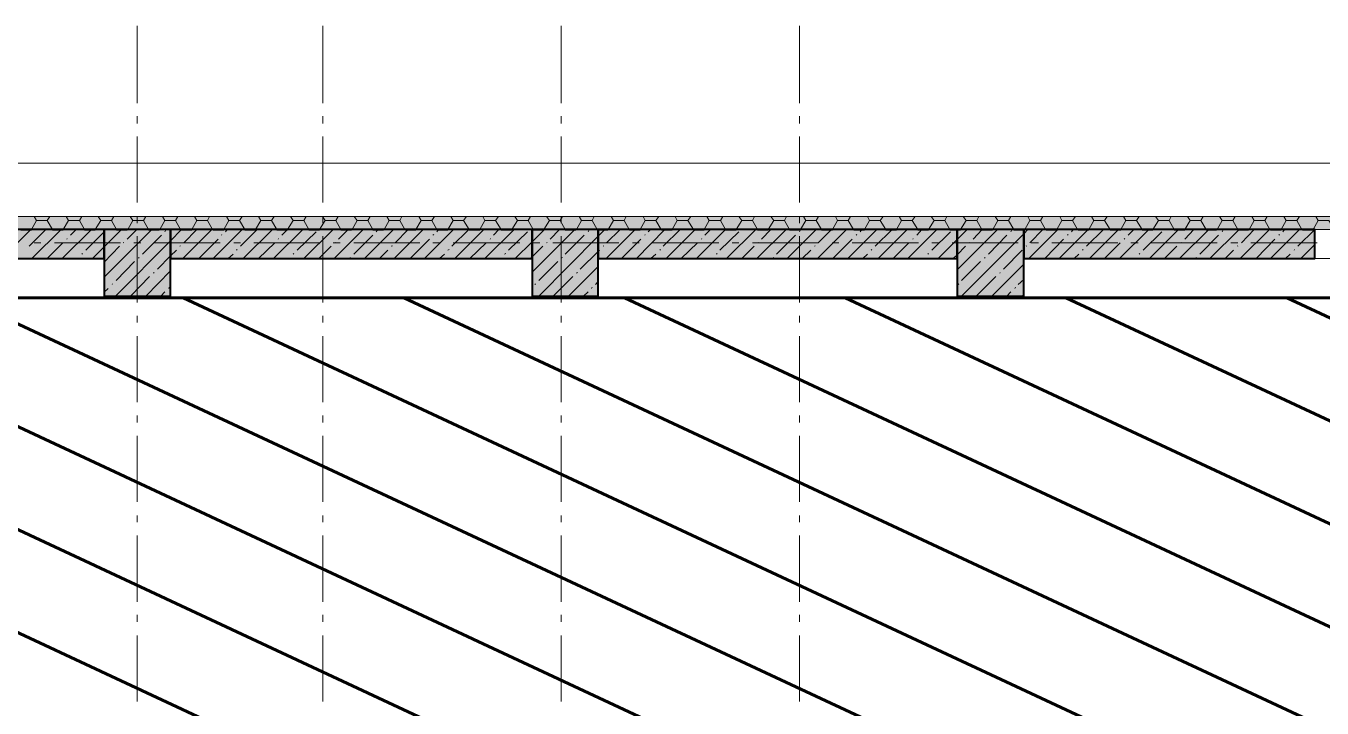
# Model space of a CAD drawing. Header units: millimetres. Extents: x -164500 to 426394, y -23753 to 102118.
# Drawn here: x -86452 to -76659, y 24069 to 29222 of the extents above; entities that cross this region are included whole.
import ezdxf

# ---------------------------------------------------------------- set-up
doc = ezdxf.new("R2010")
doc.units = ezdxf.units.MM
doc.layers.add('0) шлифовка', color=5, linetype='Continuous', lineweight=60)
doc.layers.add('PDF _Геометрия', color=7, linetype='Continuous', true_color=0x1f1f1f)
doc.layers.add('PDF _Сплошная заливка', color=7, linetype='Continuous', true_color=0xffffff)
doc.linetypes.add('зигзаг', pattern='A,0.00254,-5.08,[131,ltypeshp.shx,S=5.08,R=0,X=-5.08,Y=0],-10.16,[131,ltypeshp.shx,S=5.08,R=180,X=5.08,Y=0],-5.08', length=20.32254)

msp = doc.modelspace()

# ---------------------------------------------------------------- hatches: boundary and pattern name
at = {"layer": '0) шлифовка', "true_color": 0x2776bb}
h = msp.add_hatch(dxfattribs=at)
h.set_pattern_fill('ANSI31', color=152, scale=222, angle=110)
h.set_pattern_definition([(155, (205553.1, 26879), (-297.8825, -638.811), [])])
h.paths.add_polyline_path([(-71960.873, 15844.113), (-87499.78, 15844.113), (-87499.78, 27167.859), (-71960.873, 27167.859)])
at = {"layer": 'PDF _Сплошная заливка', "linetype": 'зигзаг', "transparency": 33554559}
h = msp.add_hatch(color=256, dxfattribs=at)
h.paths.add_polyline_path([(-88813.047, 27464.403), (-88813.047, 27684.693), (-89410.371, 27684.693), (-89410.371, 27464.403)])
h.paths.add_polyline_path([(-87609.925, 27684.693), (-87609.925, 27464.403), (-85860.333, 27464.403), (-85860.333, 27684.693)])

# ---------------------------------------------------------------- linework, layer by layer
at = {"layer": '0) шлифовка'}
msp.add_lwpolyline([(-71960.873, 15844.113), (-87499.78, 15844.113), (-87499.78, 27167.859), (-71960.873, 27167.859)], close=True, dxfattribs=at)
at = {"layer": 'PDF _Геометрия', "color": 7, "lineweight": 9}
for points in [[(-85610.371, 28637.87), (-85610.371, 29222.486)], [(-84208.142, 28637.87), (-84208.142, 29222.486)], [(-82407.696, 28637.87), (-82407.696, 29222.486)], [(-80607.25, 28637.87), (-80607.25, 29222.486)], [(-85610.371, 28485.362), (-85610.371, 28540.434)], [(-84208.142, 28485.362), (-84208.142, 28540.434)], [(-82407.696, 28485.362), (-82407.696, 28540.434)], [(-80607.25, 28485.362), (-80607.25, 28540.434)], [(-85610.371, 27888.038), (-85610.371, 28387.926)], [(-84208.142, 27888.038), (-84208.142, 28387.926)], [(-82407.696, 27888.038), (-82407.696, 28387.926)], [(-80607.25, 27888.038), (-80607.25, 28387.926)], [(-71456.748, 27782.129), (-71456.748, 28184.582), (-114527.651, 28184.582), (-114527.651, 24702.307), (-117649.836, 24702.307), (-117649.836, 24299.855)], [(-156378.487, 27782.129), (-142445.154, 27782.129), (-156378.487, 27782.129), (-156378.487, 27684.693), (-142445.154, 27684.693), (-122585.176, 27684.693), (-122585.176, 24202.419), (-114027.763, 24202.419), (-114027.763, 24299.855), (-114027.763, 27684.693), (-71189.858, 27684.693), (-71189.858, 24261.728)], [(-85610.371, 27731.293), (-85610.371, 27786.365)], [(-84208.142, 27731.293), (-84208.142, 27786.365)], [(-82407.696, 27731.293), (-82407.696, 27786.365)], [(-80607.25, 27731.293), (-80607.25, 27786.365)], [(-85610.371, 27133.968), (-85610.371, 27633.857)], [(-84208.142, 27133.968), (-84208.142, 27633.857)], [(-82407.696, 27133.968), (-82407.696, 27633.857)], [(-80607.25, 27133.968), (-80607.25, 27633.857)], [(-86389.858, 27583.021), (-86339.022, 27583.021)], [(-86237.35, 27583.021), (-85737.462, 27583.021)], [(-85635.789, 27583.021), (-85584.953, 27583.021)], [(-85483.281, 27583.021), (-84983.392, 27583.021)], [(-84881.72, 27583.021), (-84830.884, 27583.021)], [(-84729.212, 27583.021), (-84229.323, 27583.021)], [(-84131.887, 27583.021), (-84076.815, 27583.021)], [(-83975.143, 27583.021), (-83475.254, 27583.021)], [(-83377.818, 27583.021), (-83322.746, 27583.021)], [(-83225.31, 27583.021), (-82721.185, 27583.021)], [(-82623.749, 27583.021), (-82568.677, 27583.021)], [(-82471.241, 27583.021), (-81971.352, 27583.021)], [(-81869.68, 27583.021), (-81818.844, 27583.021)], [(-81717.172, 27583.021), (-81217.283, 27583.021)], [(-81115.611, 27583.021), (-81064.775, 27583.021)], [(-80963.103, 27583.021), (-80463.214, 27583.021)], [(-80361.542, 27583.021), (-80310.706, 27583.021)], [(-80209.034, 27583.021), (-79709.145, 27583.021)], [(-79607.473, 27583.021), (-79556.637, 27583.021)], [(-79454.964, 27583.021), (-78955.076, 27583.021)], [(-78857.64, 27583.021), (-78802.568, 27583.021)], [(-78700.895, 27583.021), (-78201.007, 27583.021)], [(-78103.571, 27583.021), (-78048.498, 27583.021)], [(-77951.063, 27583.021), (-77451.174, 27583.021)], [(-77349.502, 27583.021), (-77294.429, 27583.021)], [(-77196.993, 27583.021), (-76697.105, 27583.021)], [(-85610.371, 26981.46), (-85610.371, 27032.296)], [(-84208.142, 26981.46), (-84208.142, 27032.296)], [(-82407.696, 26981.46), (-82407.696, 27032.296)], [(-80607.25, 26981.46), (-80607.25, 27032.296)], [(-85610.371, 26379.899), (-85610.371, 26879.788)], [(-84208.142, 26379.899), (-84208.142, 26879.788)], [(-82407.696, 26379.899), (-82407.696, 26879.788)], [(-80607.25, 26379.899), (-80607.25, 26879.788)], [(-85610.371, 26227.391), (-85610.371, 26278.227)], [(-84208.142, 26227.391), (-84208.142, 26278.227)], [(-82407.696, 26227.391), (-82407.696, 26278.227)], [(-80607.25, 26227.391), (-80607.25, 26278.227)], [(-85610.371, 25625.83), (-85610.371, 26125.719)], [(-84208.142, 25625.83), (-84208.142, 26125.719)], [(-82407.696, 25625.83), (-82407.696, 26125.719)], [(-80607.25, 25625.83), (-80607.25, 26125.719)], [(-85610.371, 25473.322), (-85610.371, 25524.158)], [(-84208.142, 25473.322), (-84208.142, 25524.158)], [(-82407.696, 25473.322), (-82407.696, 25524.158)], [(-80607.25, 25473.322), (-80607.25, 25524.158)], [(-85610.371, 24871.761), (-85610.371, 25371.65)], [(-84208.142, 24871.761), (-84208.142, 25371.65)], [(-82407.696, 24871.761), (-82407.696, 25371.65)], [(-80607.25, 24871.761), (-80607.25, 25371.65)], [(-85610.371, 24719.253), (-85610.371, 24774.325)], [(-84208.142, 24719.253), (-84208.142, 24774.325)], [(-82407.696, 24719.253), (-82407.696, 24774.325)], [(-80607.25, 24719.253), (-80607.25, 24774.325)], [(-85610.371, 24117.692), (-85610.371, 24617.581)], [(-84208.142, 24117.692), (-84208.142, 24617.581)], [(-82407.696, 24117.692), (-82407.696, 24617.581)], [(-80607.25, 24117.692), (-80607.25, 24617.581)]]:
    msp.add_lwpolyline(points, dxfattribs=at)
for points in [[(-71088.186, 27782.129), (-71088.186, 24359.164), (-67097.551, 24359.164), (-67097.551, 27684.693), (-67097.551, 24363.4), (-71088.186, 24363.4), (-71088.186, 27782.129), (-71189.858, 27782.129), (-114129.435, 27782.129), (-114129.435, 27684.693), (-114129.435, 24299.855), (-114129.435, 27684.693), (-114129.435, 27782.129), (-71189.858, 27782.129)], [(-75510.929, 27684.693), (-75510.929, 27464.403), (-76714.05, 27464.403), (-76714.05, 27684.693)]]:
    msp.add_lwpolyline(points, close=True, dxfattribs=at)
at = {"layer": 'PDF _Геометрия', "color": 251, "lineweight": 9, "true_color": 0x4a4a4a}
for points in [[(-86411.04, 27684.693), (-86372.913, 27752.475)], [(-86389.858, 27782.129), (-86372.913, 27752.475), (-86292.423, 27752.475), (-86250.059, 27684.693)], [(-86292.423, 27752.475), (-86271.241, 27782.129)], [(-86169.569, 27684.693), (-86131.442, 27752.475)], [(-86148.387, 27782.129), (-86131.442, 27752.475), (-86046.715, 27752.475), (-86008.588, 27684.693)], [(-86046.715, 27752.475), (-86029.769, 27782.129)], [(-85928.097, 27684.693), (-85885.734, 27752.475)], [(-85906.915, 27782.129), (-85885.734, 27752.475), (-85805.243, 27752.475), (-85767.116, 27684.693)], [(-85805.243, 27752.475), (-85788.298, 27782.129)], [(-85682.389, 27684.693), (-85644.262, 27752.475)], [(-85665.444, 27782.129), (-85644.262, 27752.475), (-85563.772, 27752.475), (-85525.644, 27684.693)], [(-85563.772, 27752.475), (-85546.826, 27782.129)], [(-85440.918, 27684.693), (-85402.79, 27752.475)], [(-85419.736, 27782.129), (-85402.79, 27752.475), (-85322.3, 27752.475), (-85284.173, 27684.693)], [(-85322.3, 27752.475), (-85305.355, 27782.129)], [(-85199.446, 27684.693), (-85161.319, 27752.475)], [(-85178.264, 27782.129), (-85161.319, 27752.475), (-85080.828, 27752.475), (-85042.701, 27684.693)], [(-85080.828, 27752.475), (-85063.883, 27782.129)], [(-84957.974, 27684.693), (-84919.847, 27752.475)], [(-84936.793, 27782.129), (-84919.847, 27752.475), (-84839.357, 27752.475), (-84796.993, 27684.693)], [(-84839.357, 27752.475), (-84818.175, 27782.129)], [(-84716.503, 27684.693), (-84678.376, 27752.475)], [(-84695.321, 27782.129), (-84678.376, 27752.475), (-84597.885, 27752.475), (-84555.522, 27684.693)], [(-84597.885, 27752.475), (-84576.704, 27782.129)], [(-84475.031, 27684.693), (-84432.668, 27752.475)], [(-84453.85, 27782.129), (-84432.668, 27752.475), (-84352.177, 27752.475), (-84314.05, 27684.693)], [(-84352.177, 27752.475), (-84335.232, 27782.129)], [(-84233.56, 27684.693), (-84191.196, 27752.475)], [(-84212.378, 27782.129), (-84191.196, 27752.475), (-84110.706, 27752.475), (-84072.579, 27684.693)], [(-84110.706, 27752.475), (-84093.76, 27782.129)], [(-83987.852, 27684.693), (-83949.725, 27752.475)], [(-83970.906, 27782.129), (-83949.725, 27752.475), (-83869.234, 27752.475), (-83831.107, 27684.693)], [(-83869.234, 27752.475), (-83852.289, 27782.129)], [(-83746.38, 27684.693), (-83708.253, 27752.475)], [(-83725.199, 27782.129), (-83708.253, 27752.475), (-83627.763, 27752.475), (-83589.636, 27684.693)], [(-83627.763, 27752.475), (-83610.817, 27782.129)], [(-83504.909, 27684.693), (-83466.782, 27752.475)], [(-83483.727, 27782.129), (-83466.782, 27752.475), (-83386.291, 27752.475), (-83348.164, 27684.693)], [(-83386.291, 27752.475), (-83365.109, 27782.129)], [(-83263.437, 27684.693), (-83225.31, 27752.475)], [(-83242.255, 27782.129), (-83225.31, 27752.475), (-83144.819, 27752.475), (-83102.456, 27684.693)], [(-83144.819, 27752.475), (-83123.638, 27782.129)], [(-83021.966, 27684.693), (-82983.838, 27752.475)], [(-83000.784, 27782.129), (-82983.838, 27752.475), (-82903.348, 27752.475), (-82860.984, 27684.693)], [(-82903.348, 27752.475), (-82882.166, 27782.129)], [(-82780.494, 27684.693), (-82738.131, 27752.475)], [(-82759.312, 27782.129), (-82738.131, 27752.475), (-82657.64, 27752.475), (-82619.513, 27684.693)], [(-82657.64, 27752.475), (-82640.695, 27782.129)], [(-82539.022, 27684.693), (-82496.659, 27752.475)], [(-82517.841, 27782.129), (-82496.659, 27752.475), (-82416.168, 27752.475), (-82378.041, 27684.693)], [(-82416.168, 27752.475), (-82399.223, 27782.129)], [(-82293.314, 27684.693), (-82255.187, 27752.475)], [(-82272.133, 27782.129), (-82255.187, 27752.475), (-82174.697, 27752.475), (-82136.57, 27684.693)], [(-82174.697, 27752.475), (-82157.751, 27782.129)], [(-82051.843, 27684.693), (-82013.716, 27752.475)], [(-82030.661, 27782.129), (-82013.716, 27752.475), (-81933.225, 27752.475), (-81895.098, 27684.693)], [(-81933.225, 27752.475), (-81916.28, 27782.129)], [(-81810.371, 27684.693), (-81772.244, 27752.475)], [(-81789.19, 27782.129), (-81772.244, 27752.475), (-81691.754, 27752.475), (-81653.627, 27684.693)], [(-81691.754, 27752.475), (-81670.572, 27782.129)], [(-81568.9, 27684.693), (-81530.773, 27752.475)], [(-81547.718, 27782.129), (-81530.773, 27752.475), (-81450.282, 27752.475), (-81407.919, 27684.693)], [(-81450.282, 27752.475), (-81429.1, 27782.129)], [(-81327.428, 27684.693), (-81289.301, 27752.475)], [(-81306.246, 27782.129), (-81289.301, 27752.475), (-81204.574, 27752.475), (-81166.447, 27684.693)], [(-81204.574, 27752.475), (-81187.629, 27782.129)], [(-81085.957, 27684.693), (-81043.593, 27752.475)], [(-81064.775, 27782.129), (-81043.593, 27752.475), (-80963.103, 27752.475), (-80924.976, 27684.693)], [(-80963.103, 27752.475), (-80946.157, 27782.129)], [(-80844.485, 27684.693), (-80802.122, 27752.475)], [(-80823.303, 27782.129), (-80802.122, 27752.475), (-80721.631, 27752.475), (-80683.504, 27684.693)], [(-80721.631, 27752.475), (-80704.686, 27782.129)], [(-80598.777, 27684.693), (-80560.65, 27752.475)], [(-80577.595, 27782.129), (-80560.65, 27752.475), (-80480.159, 27752.475), (-80442.032, 27684.693)], [(-80480.159, 27752.475), (-80463.214, 27782.129)], [(-80357.306, 27684.693), (-80319.178, 27752.475)], [(-80336.124, 27782.129), (-80319.178, 27752.475), (-80238.688, 27752.475), (-80200.561, 27684.693)], [(-80238.688, 27752.475), (-80221.743, 27782.129)], [(-80115.834, 27684.693), (-80077.707, 27752.475)], [(-80094.652, 27782.129), (-80077.707, 27752.475), (-79997.216, 27752.475), (-79954.853, 27684.693)], [(-79997.216, 27752.475), (-79976.035, 27782.129)], [(-79874.362, 27684.693), (-79836.235, 27752.475)], [(-79853.181, 27782.129), (-79836.235, 27752.475), (-79755.745, 27752.475), (-79713.381, 27684.693)], [(-79755.745, 27752.475), (-79734.563, 27782.129)], [(-79632.891, 27684.693), (-79590.527, 27752.475)], [(-79611.709, 27782.129), (-79590.527, 27752.475), (-79510.037, 27752.475), (-79471.91, 27684.693)], [(-79510.037, 27752.475), (-79493.091, 27782.129)], [(-79391.419, 27684.693), (-79349.056, 27752.475)], [(-79370.238, 27782.129), (-79349.056, 27752.475), (-79268.565, 27752.475), (-79230.438, 27684.693)], [(-79268.565, 27752.475), (-79251.62, 27782.129)], [(-79145.711, 27684.693), (-79107.584, 27752.475)], [(-79128.766, 27782.129), (-79107.584, 27752.475), (-79027.094, 27752.475), (-78988.967, 27684.693)], [(-79027.094, 27752.475), (-79010.148, 27782.129)], [(-78904.24, 27684.693), (-78866.113, 27752.475)], [(-78883.058, 27782.129), (-78866.113, 27752.475), (-78785.622, 27752.475), (-78747.495, 27684.693)], [(-78785.622, 27752.475), (-78768.677, 27782.129)], [(-78662.768, 27684.693), (-78624.641, 27752.475)], [(-78641.586, 27782.129), (-78624.641, 27752.475), (-78544.151, 27752.475), (-78506.023, 27684.693)], [(-78544.151, 27752.475), (-78522.969, 27782.129)], [(-78421.297, 27684.693), (-78383.17, 27752.475)], [(-78400.115, 27782.129), (-78383.17, 27752.475), (-78302.679, 27752.475), (-78260.316, 27684.693)], [(-78302.679, 27752.475), (-78281.497, 27782.129)], [(-78179.825, 27684.693), (-78141.698, 27752.475)], [(-78158.643, 27782.129), (-78141.698, 27752.475), (-78061.207, 27752.475), (-78018.844, 27684.693)], [(-78061.207, 27752.475), (-78040.026, 27782.129)], [(-77938.353, 27684.693), (-77895.99, 27752.475)], [(-77917.172, 27782.129), (-77895.99, 27752.475), (-77815.5, 27752.475), (-77777.372, 27684.693)], [(-77815.5, 27752.475), (-77798.554, 27782.129)], [(-77696.882, 27684.693), (-77654.518, 27752.475)], [(-77675.7, 27782.129), (-77654.518, 27752.475), (-77574.028, 27752.475), (-77535.901, 27684.693)], [(-77574.028, 27752.475), (-77557.083, 27782.129)], [(-77451.174, 27684.693), (-77413.047, 27752.475)], [(-77434.229, 27782.129), (-77413.047, 27752.475), (-77332.556, 27752.475), (-77294.429, 27684.693)], [(-77332.556, 27752.475), (-77315.611, 27782.129)], [(-77209.702, 27684.693), (-77171.575, 27752.475)], [(-77188.521, 27782.129), (-77171.575, 27752.475), (-77091.085, 27752.475), (-77052.958, 27684.693)], [(-77091.085, 27752.475), (-77074.139, 27782.129)], [(-76968.231, 27684.693), (-76930.104, 27752.475)], [(-76947.049, 27782.129), (-76930.104, 27752.475), (-76849.613, 27752.475), (-76811.486, 27684.693)], [(-76849.613, 27752.475), (-76828.432, 27782.129)], [(-76726.759, 27684.693), (-76688.632, 27752.475)], [(-76705.578, 27782.129), (-76688.632, 27752.475), (-76608.142, 27752.475), (-76565.778, 27684.693)], [(-86491.531, 27680.457), (-86411.04, 27680.457)], [(-86250.059, 27680.457), (-86169.569, 27680.457)], [(-86008.588, 27680.457), (-85928.097, 27680.457)], [(-85767.116, 27680.457), (-85686.625, 27680.457)], [(-85525.644, 27680.457), (-85445.154, 27680.457)], [(-85279.937, 27680.457), (-85199.446, 27680.457)], [(-85038.465, 27680.457), (-84957.974, 27680.457)], [(-84796.993, 27680.457), (-84716.503, 27680.457)], [(-84555.522, 27680.457), (-84475.031, 27680.457)], [(-84314.05, 27680.457), (-84233.56, 27680.457)], [(-84072.579, 27680.457), (-83992.088, 27680.457)], [(-83831.107, 27680.457), (-83750.617, 27680.457)], [(-83585.399, 27680.457), (-83504.909, 27680.457)], [(-83343.928, 27680.457), (-83263.437, 27680.457)], [(-83102.456, 27680.457), (-83021.966, 27680.457)], [(-82860.984, 27680.457), (-82780.494, 27680.457)], [(-82619.513, 27680.457), (-82539.022, 27680.457)], [(-82378.041, 27680.457), (-82297.551, 27680.457)], [(-82136.57, 27680.457), (-82056.079, 27680.457)], [(-81890.862, 27680.457), (-81810.371, 27680.457)], [(-81649.39, 27680.457), (-81568.9, 27680.457)], [(-81407.919, 27680.457), (-81327.428, 27680.457)], [(-81166.447, 27680.457), (-81085.957, 27680.457)], [(-80924.976, 27680.457), (-80844.485, 27680.457)], [(-80683.504, 27680.457), (-80603.013, 27680.457)], [(-80442.032, 27680.457), (-80357.306, 27680.457)], [(-80196.324, 27680.457), (-80115.834, 27680.457)], [(-79954.853, 27680.457), (-79874.362, 27680.457)], [(-79713.381, 27680.457), (-79632.891, 27680.457)], [(-79471.91, 27680.457), (-79391.419, 27680.457)], [(-79230.438, 27680.457), (-79149.948, 27680.457)], [(-78988.967, 27680.457), (-78908.476, 27680.457)], [(-78743.259, 27680.457), (-78662.768, 27680.457)], [(-78501.787, 27680.457), (-78421.297, 27680.457)], [(-78260.316, 27680.457), (-78179.825, 27680.457)], [(-78018.844, 27680.457), (-77938.353, 27680.457)], [(-77777.372, 27680.457), (-77696.882, 27680.457)], [(-77535.901, 27680.457), (-77455.41, 27680.457)], [(-77294.429, 27680.457), (-77213.939, 27680.457)], [(-77048.721, 27680.457), (-76968.231, 27680.457)], [(-76807.25, 27680.457), (-76726.759, 27680.457)]]:
    msp.add_lwpolyline(points, dxfattribs=at)
at = {"layer": 'PDF _Геометрия', "color": 7, "lineweight": 40}
msp.add_lwpolyline([(-87499.78, 27464.403), (-85860.316, 27464.403), (-85860.316, 27684.693), (-87609.925, 27684.693), (-87609.925, 27464.403)], dxfattribs=at)
at = {"layer": 'PDF _Геометрия', "lineweight": 9}
for points in [[(-86635.566, 27464.403), (-86415.277, 27684.693)], [(-86427.986, 27557.603), (-86300.895, 27684.693)], [(-86406.804, 27464.403), (-86186.514, 27684.693)], [(-86178.041, 27464.403), (-85957.751, 27684.693)], [(-86144.151, 27612.675), (-86139.914, 27616.912)], [(-86114.496, 27642.33), (-86072.133, 27684.693)], [(-86000.115, 27527.948), (-85860.316, 27667.748), (-85856.079, 27667.748)], [(-85949.279, 27464.403), (-85860.316, 27553.366), (-85728.989, 27684.693)], [(-85860.316, 27324.604), (-85500.226, 27684.693)], [(-85775.589, 27180.568), (-85360.427, 27599.966), (-85275.7, 27684.693)], [(-85686.625, 27612.675), (-85614.608, 27684.693)], [(-85572.244, 27498.294), (-85428.209, 27642.33)], [(-85402.79, 27667.748), (-85398.554, 27676.22)], [(-85267.228, 27464.403), (-85046.938, 27684.693)], [(-85258.755, 27583.021), (-85161.319, 27684.693)], [(-85038.465, 27464.403), (-84818.175, 27684.693)], [(-84974.92, 27642.33), (-84970.683, 27646.566)], [(-84945.265, 27667.748), (-84932.556, 27684.693)], [(-84830.884, 27557.603), (-84703.794, 27684.693)], [(-84809.702, 27464.403), (-84589.413, 27684.693)], [(-84580.94, 27464.403), (-84360.65, 27684.693)], [(-84547.049, 27612.675), (-84542.813, 27616.912)], [(-84517.395, 27642.33), (-84475.031, 27684.693)], [(-84403.013, 27527.948), (-84258.978, 27667.748)], [(-84352.177, 27464.403), (-84131.887, 27684.693)], [(-84123.415, 27464.403), (-83903.125, 27684.693)], [(-84089.524, 27612.675), (-84017.506, 27684.693)], [(-83975.143, 27498.294), (-83831.107, 27642.33)], [(-83894.652, 27464.403), (-83674.362, 27684.693)], [(-83805.689, 27667.748), (-83797.216, 27676.22)], [(-83670.126, 27464.403), (-83449.836, 27684.693)], [(-83661.653, 27583.021), (-83564.217, 27684.693)], [(-83441.364, 27464.403), (-83221.074, 27684.693)], [(-83377.818, 27642.33), (-83369.346, 27646.566)], [(-83348.164, 27667.748), (-83335.455, 27684.693)], [(-83233.783, 27557.603), (-83106.692, 27684.693)], [(-83212.601, 27464.403), (-82992.311, 27684.693)], [(-82983.838, 27464.403), (-82763.549, 27684.693)], [(-82945.711, 27612.675), (-82941.475, 27616.912)], [(-82920.293, 27642.33), (-82877.93, 27684.693)], [(-82805.912, 27527.948), (-82661.876, 27667.748)], [(-82755.076, 27464.403), (-82627.986, 27591.494), (-82534.786, 27684.693)], [(-82627.986, 27362.731), (-82306.023, 27684.693)], [(-82577.149, 27180.568), (-82128.097, 27633.857), (-82077.261, 27684.693)], [(-82492.423, 27612.675), (-82420.405, 27684.693)], [(-82378.041, 27498.294), (-82234.006, 27642.33)], [(-82204.351, 27667.748), (-82200.115, 27676.22)], [(-82068.788, 27464.403), (-81848.498, 27684.693)], [(-82064.552, 27583.021), (-81962.88, 27684.693)], [(-81840.026, 27464.403), (-81623.972, 27684.693)], [(-81776.481, 27642.33), (-81772.244, 27646.566)], [(-81751.063, 27667.748), (-81734.117, 27684.693)], [(-81636.681, 27557.603), (-81509.591, 27684.693)], [(-81615.5, 27464.403), (-81395.21, 27684.693)], [(-81386.737, 27464.403), (-81166.447, 27684.693)], [(-81348.61, 27612.675), (-81344.374, 27616.912)], [(-81323.192, 27642.33), (-81280.828, 27684.693)], [(-81208.811, 27527.948), (-81064.775, 27667.748)], [(-81157.974, 27464.403), (-80937.685, 27684.693)], [(-80929.212, 27464.403), (-80708.922, 27684.693)], [(-80895.321, 27612.675), (-80823.303, 27684.693)], [(-80780.94, 27498.294), (-80636.904, 27642.33)], [(-80700.449, 27464.403), (-80480.159, 27684.693)], [(-80607.25, 27667.748), (-80603.013, 27676.22)], [(-80471.687, 27464.403), (-80251.397, 27684.693)], [(-80467.45, 27583.021), (-80365.778, 27684.693)], [(-80242.924, 27464.403), (-80022.634, 27684.693)], [(-80179.379, 27642.33), (-80175.143, 27646.566)], [(-80149.725, 27667.748), (-80137.016, 27684.693)], [(-80035.343, 27557.603), (-79908.253, 27684.693)], [(-80014.162, 27464.403), (-79793.872, 27684.693)], [(-79789.636, 27464.403), (-79569.346, 27684.693)], [(-79751.508, 27612.675), (-79747.272, 27616.912)], [(-79721.854, 27642.33), (-79683.727, 27684.693)], [(-79607.473, 27527.948), (-79467.673, 27667.748)], [(-79560.873, 27464.403), (-79416.837, 27608.439), (-79340.583, 27684.693)], [(-79416.837, 27379.676), (-79111.821, 27684.693)], [(-79382.947, 27180.568), (-78912.712, 27650.802), (-78883.058, 27684.693)], [(-79293.983, 27612.675), (-79226.202, 27684.693)], [(-79179.602, 27498.294), (-79039.803, 27642.33)], [(-79010.148, 27667.748), (-79005.912, 27676.22)], [(-78874.585, 27464.403), (-78654.296, 27684.693)], [(-78866.113, 27583.021), (-78768.677, 27684.693)], [(-78645.823, 27464.403), (-78425.533, 27684.693)], [(-78582.278, 27642.33), (-78578.041, 27646.566)], [(-78552.623, 27667.748), (-78539.914, 27684.693)], [(-78438.242, 27557.603), (-78311.152, 27684.693)], [(-78417.06, 27464.403), (-78196.77, 27684.693)], [(-78188.298, 27464.403), (-77968.008, 27684.693)], [(-78154.407, 27612.675), (-78150.171, 27616.912)], [(-78124.753, 27642.33), (-78082.389, 27684.693)], [(-78010.371, 27527.948), (-77870.572, 27667.748)], [(-77963.772, 27464.403), (-77743.482, 27684.693)], [(-77735.009, 27464.403), (-77514.719, 27684.693)], [(-77696.882, 27612.675), (-77629.1, 27684.693)], [(-77582.501, 27498.294), (-77442.701, 27642.33)], [(-77506.246, 27464.403), (-77285.957, 27684.693)], [(-77413.047, 27667.748), (-77408.811, 27676.22)], [(-77277.484, 27464.403), (-77057.194, 27684.693)], [(-77269.011, 27583.021), (-77171.575, 27684.693)], [(-77048.721, 27464.403), (-76828.432, 27684.693)], [(-76985.176, 27642.33), (-76980.94, 27646.566)], [(-76955.522, 27667.748), (-76942.813, 27684.693)], [(-76841.141, 27557.603), (-76714.05, 27684.693)], [(-86292.423, 27464.403), (-86173.805, 27583.021)], [(-85860.316, 27438.985), (-85745.934, 27557.603)], [(-85716.28, 27583.021), (-85712.044, 27587.257)], [(-85457.863, 27383.913), (-85360.427, 27485.585), (-85313.827, 27527.948)], [(-85288.409, 27557.603), (-85284.173, 27561.839)], [(-85144.374, 27468.64), (-85000.338, 27612.675)], [(-84860.539, 27527.948), (-84856.302, 27532.185)], [(-84695.321, 27464.403), (-84572.467, 27583.021)], [(-84237.796, 27464.403), (-84144.597, 27557.603)], [(-84119.178, 27583.021), (-84110.706, 27587.257)], [(-83780.271, 27464.403), (-83716.726, 27527.948)], [(-83691.308, 27557.603), (-83682.835, 27561.839)], [(-83547.272, 27468.64), (-83403.236, 27612.675)], [(-83263.437, 27527.948), (-83254.964, 27532.185)], [(-83098.22, 27464.403), (-82975.366, 27583.021)], [(-82640.695, 27464.403), (-82627.986, 27477.112), (-82547.495, 27557.603)], [(-82517.841, 27583.021), (-82513.604, 27587.257)], [(-82263.66, 27383.913), (-82128.097, 27519.476), (-82119.624, 27527.948)], [(-82089.97, 27557.603), (-82085.734, 27561.839)], [(-81950.171, 27468.64), (-81806.135, 27612.675)], [(-81662.099, 27527.948), (-81657.863, 27532.185)], [(-81501.118, 27464.403), (-81378.264, 27583.021)], [(-81043.593, 27464.403), (-80950.394, 27557.603)], [(-80920.739, 27583.021), (-80916.503, 27587.257)], [(-80586.068, 27464.403), (-80522.523, 27527.948)], [(-80492.869, 27557.603), (-80488.632, 27561.839)], [(-80353.069, 27468.64), (-80209.034, 27612.675)], [(-80064.998, 27527.948), (-80060.762, 27532.185)], [(-79899.78, 27464.403), (-79781.163, 27583.021)], [(-79446.492, 27464.403), (-79416.837, 27494.058), (-79353.292, 27557.603)], [(-79323.638, 27583.021), (-79319.401, 27587.257)], [(-79065.221, 27383.913), (-78925.421, 27527.948)], [(-78895.767, 27557.603), (-78891.531, 27561.839)], [(-78751.731, 27468.64), (-78611.932, 27612.675)], [(-78467.896, 27527.948), (-78463.66, 27532.185)], [(-78302.679, 27464.403), (-78184.061, 27583.021)], [(-77849.39, 27464.403), (-77756.191, 27557.603)], [(-77726.536, 27583.021), (-77722.3, 27587.257)], [(-77391.865, 27464.403), (-77328.32, 27527.948)], [(-77298.666, 27557.603), (-77294.429, 27561.839)], [(-77154.63, 27468.64), (-77014.831, 27612.675)], [(-76870.795, 27527.948), (-76866.559, 27532.185)], [(-76819.959, 27464.403), (-76714.05, 27570.312)], [(-86063.66, 27464.403), (-86059.424, 27468.64)], [(-86029.769, 27498.294), (-86025.533, 27502.53)], [(-85771.352, 27299.186), (-85631.553, 27443.222)], [(-85601.899, 27468.64), (-85597.662, 27472.876)], [(-84924.084, 27464.403), (-84885.957, 27498.294)], [(-84466.559, 27464.403), (-84458.086, 27468.64)], [(-84432.668, 27498.294), (-84428.432, 27502.53)], [(-84004.797, 27468.64), (-84000.561, 27472.876)], [(-83326.982, 27464.403), (-83288.855, 27498.294)], [(-82869.457, 27464.403), (-82860.984, 27468.64)], [(-82835.566, 27498.294), (-82827.094, 27502.53)], [(-82577.149, 27299.186), (-82433.114, 27443.222)], [(-82407.696, 27468.64), (-82399.223, 27472.876)], [(-81729.881, 27464.403), (-81691.754, 27498.294)], [(-81272.356, 27464.403), (-81263.883, 27468.64)], [(-81234.229, 27498.294), (-81229.992, 27502.53)], [(-80806.358, 27468.64), (-80802.122, 27472.876)], [(-80128.543, 27464.403), (-80094.652, 27498.294)], [(-79675.254, 27464.403), (-79666.782, 27468.64)], [(-79637.127, 27498.294), (-79632.891, 27502.53)], [(-79382.947, 27299.186), (-79238.911, 27443.222)], [(-79209.256, 27468.64), (-79205.02, 27472.876)], [(-79154.184, 27180.568), (-78912.712, 27422.04)], [(-78531.442, 27464.403), (-78497.551, 27498.294)], [(-78073.916, 27464.403), (-78069.68, 27468.64)], [(-78040.026, 27498.294), (-78035.789, 27502.53)], [(-77612.155, 27468.64), (-77607.919, 27472.876)], [(-76934.34, 27464.403), (-76900.449, 27498.294)], [(-85656.971, 27184.805), (-85517.172, 27328.84)], [(-85546.826, 27180.568), (-85360.427, 27371.204)], [(-85487.517, 27354.258), (-85483.281, 27358.495)], [(-82462.768, 27184.805), (-82318.733, 27328.84)], [(-82352.623, 27180.568), (-82128.097, 27405.094)], [(-82293.314, 27354.258), (-82284.842, 27358.495)], [(-79268.565, 27184.805), (-79124.53, 27328.84)], [(-79094.875, 27354.258), (-79090.639, 27358.495)], [(-85860.316, 27210.223), (-85830.661, 27239.877)], [(-85801.007, 27269.531), (-85796.77, 27273.768)], [(-85373.136, 27239.877), (-85368.9, 27248.35)], [(-82606.804, 27269.531), (-82602.568, 27273.768)], [(-82178.933, 27239.877), (-82174.697, 27248.35)], [(-82149.279, 27269.531), (-82128.097, 27290.713)], [(-79408.365, 27269.531), (-79404.128, 27273.768)], [(-78980.494, 27239.877), (-78976.258, 27248.35)], [(-78955.076, 27269.531), (-78912.712, 27307.659)], [(-85432.445, 27180.568), (-85402.79, 27214.459)], [(-82238.242, 27180.568), (-82204.351, 27214.459)], [(-79039.803, 27180.568), (-79010.148, 27214.459)], [(-78925.421, 27180.568), (-78912.712, 27193.277)]]:
    msp.add_lwpolyline(points, dxfattribs=at)
at = {"layer": 'PDF _Геометрия', "color": 7, "lineweight": 40}
for points in [[(-85360.427, 27180.568), (-85360.427, 27684.693), (-85860.316, 27684.693), (-85860.316, 27180.568)], [(-85360.427, 27464.403), (-82627.986, 27464.403), (-82627.986, 27684.693), (-85360.427, 27684.693)], [(-82128.097, 27180.568), (-82128.097, 27684.693), (-82627.986, 27684.693), (-82627.986, 27180.568)], [(-82128.097, 27464.403), (-79416.837, 27464.403), (-79416.837, 27684.693), (-82128.097, 27684.693)], [(-78912.712, 27180.568), (-78912.712, 27684.693), (-79416.837, 27684.693), (-79416.837, 27180.568)], [(-78912.712, 27464.403), (-76714.05, 27464.403), (-76714.05, 27684.693), (-78912.712, 27684.693)]]:
    msp.add_lwpolyline(points, close=True, dxfattribs=at)
at = {"layer": 'PDF _Сплошная заливка', "linetype": 'зигзаг', "lineweight": 5, "transparency": 33554559}
for points in [[(-114129.435, 27782.129), (-114129.435, 27684.693), (-71189.858, 27782.129), (-71189.858, 27684.693)], [(-85860.316, 27684.693), (-85860.316, 27180.568), (-85360.444, 27684.693), (-85360.444, 27180.568)], [(-85360.427, 27684.693), (-85360.427, 27464.403), (-82628.003, 27684.693), (-82628.003, 27464.403)], [(-82627.986, 27684.693), (-82627.986, 27180.568), (-82128.114, 27684.693), (-82128.114, 27180.568)], [(-82128.097, 27684.693), (-82128.097, 27464.403), (-79416.854, 27684.693), (-79416.854, 27464.403)], [(-79416.837, 27684.693), (-79416.837, 27180.568), (-78912.729, 27684.693), (-78912.729, 27180.568)], [(-78912.712, 27684.693), (-78912.712, 27464.403), (-76714.067, 27684.693), (-76714.067, 27464.403)]]:
    msp.add_solid(points, dxfattribs=at)

doc.saveas('drawing.dxf')
